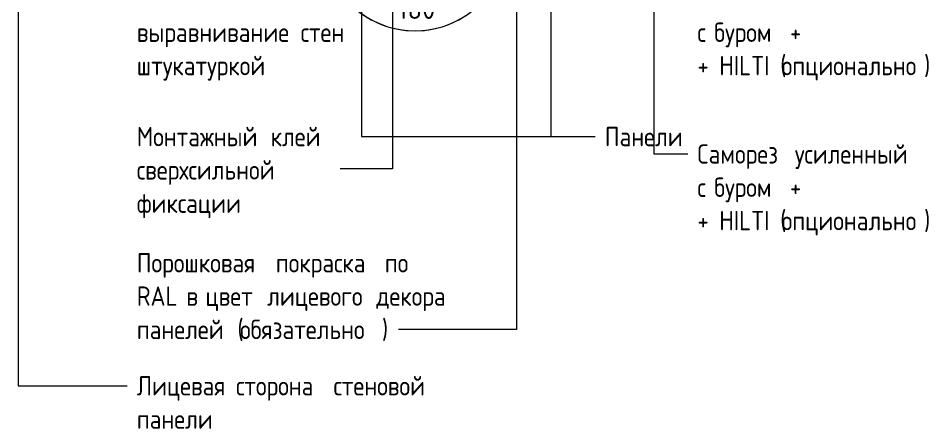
# Model space of a CAD drawing. Header units: millimetres. Extents: x 2518 to 53621, y 2061 to 18648.
# Drawn here: x 47572 to 52271, y 12448 to 14567 of the extents above; entities that cross this region are included whole.
import ezdxf

# ---------------------------------------------------------------- set-up
doc = ezdxf.new("R2010")
doc.units = ezdxf.units.MM
for name, color, linetype, lineweight in [('A-ANNO-DIMS', 7, 'Continuous', 9), ('A-ANNO-DIMS-50', 7, 'Continuous', 9), ('G-ANNO-TEXT', 7, 'Continuous', 9)]:
    doc.layers.add(name, color=color, linetype=linetype, lineweight=lineweight)
doc.styles.add('GOST Common_10', font='GOST_Common.ttf', dxfattribs={"width": 0.9, "height": 100})
doc.styles.add('ISOCPEUR_1', font='isocpeur.ttf', dxfattribs={"height": 100})
doc.dimstyles.new('ISO-2_0_1_0K__СРЕДНИЙ_2', dxfattribs={"dimscale": 304.8, "dimtxt": 99.598118, "dimasz": 0.246063, "dimexe": 0.393701, "dimexo": 0.246063, "dimgap": 0.164042, "dimtad": 1, "dimdec": 3, "dimrnd": 0.001, "dimdsep": 46, "dimtxsty": 'ISOCPEUR_1', "dimblk1": 'OBLIQUE', "dimblk2": 'OBLIQUE', "dimsah": 1, "dimcen": 0.09, "dimdle": 0.393701, "dimadec": 0, "dimazin": 0, "dimtfac": 1, "dimtdec": 4, "dimtix": 1, "dimtmove": 2, "dimatfit": 3, "dimfxl": 1, "dimtvp": 1, "dimtolj": 1, "dimtzin": 0, "dimarcsym": 2})

# ---------------------------------------------------------------- blocks, each defined once
blk = doc.blocks.new('DIMBLOCK47-Узел 10')
at = {"layer": 'A-ANNO-DIMS-50', "lineweight": 30}
for p, q in [((49145.7, 14976.3), (49108.2, 15013.8)), ((50094.1, 14976.3), (50056.6, 15013.8)), ((49145.7, 14976.3), (49183.2, 14938.8)), ((50094.1, 14976.3), (50131.6, 14938.8))]:
    blk.add_line(p, q, dxfattribs=at)
at = {"layer": 'A-ANNO-DIMS-50'}
for p, q in [((49145.7, 14976.3), (48980.7, 14976.3)), ((49145.7, 14976.3), (49145.7, 14976.3)), ((49145.7, 14976.3), (49265.7, 14976.3)), ((50094.1, 14976.3), (49974.1, 14976.3)), ((50094.1, 14976.3), (50259.1, 14976.3))]:
    blk.add_line(p, q, dxfattribs=at)
for start, end in [(165.5014, 14.4986), (180, 360)]:
    blk.add_arc((49619.9, 14976.3), 474.2, start, end, dxfattribs=at)
at = {"layer": 'A-ANNO-DIMS-50', "color": 0, "insert": (49530.2, 14663.6), "char_height": 100, "width": 301.093, "attachment_point": 1, "line_spacing_factor": 1.149209, "style": 'ISOCPEUR_1'}
blk.add_mtext('180°', dxfattribs=at)
blk = doc.blocks.new('_Oblique')
at = {"color": 0, "linetype": 'ByBlock', "lineweight": -2}
blk.add_line((-0.5, -0.5), (0.5, 0.5), dxfattribs=at)

msp = doc.modelspace()

# ---------------------------------------------------------------- linework, layer by layer
at = {"layer": 'G-ANNO-TEXT'}
for p, q in [((50143.3554, 15665.796), (50143.3554, 12960.7783)), ((49503.8306, 15563.2912), (49503.8306, 13790.3605)), ((50851.1841, 15347.9919), (50851.1841, 13866.5186)), ((49343.4309, 15157.1221), (49343.4309, 13956.147)), ((50320.6033, 15145.5653), (50320.6033, 13956.147)), ((47571.702, 14996.8026), (47571.702, 12669.8362)), ((49343.4309, 13956.147), (50548.8267, 13956.147)), ((50320.6033, 13956.147), (50548.8267, 13956.147)), ((50851.1841, 13866.5186), (51026.7711, 13866.5186)), ((49503.8306, 13790.3605), (49233.3894, 13790.3605)), ((49892.7111, 12960.7783), (49534.4678, 12960.7783)), ((50143.3554, 12960.7783), (49892.7111, 12960.7783)), ((47571.702, 12669.8362), (48133.71, 12669.8362))]:
    msp.add_line(p, q, dxfattribs=at)

# ---------------------------------------------------------------- texts
at = {"layer": 'G-ANNO-TEXT', "char_height": 100, "attachment_point": 1, "style": 'GOST Common_10'}
for s, insert, width in [('\\fGOST Common|b0|i0|c204|p34|;\\W.9; ', (48996.3116, 14544.5394), 39.683531), ('\\fGOST Common|b0|i0|c204|p34|;\\W.9; ', (49293.9678, 14544.5394), 39.683531), ('\\fGOST Common|b0|i0|c204|p34|;\\W.9; ', (51130.3492, 14544.5394), 39.683531), ('буром', (51163.0914, 14544.5394), 407.658094), ('выравнивание', (48183.71, 14544.5394), 984.873094), ('стен', (49029.0538, 14544.5394), 321.075844), ('\\fGOST Common|b0|i0|c204|p34|;\\W.9;с', (51076.7711, 14544.5394), 64.936688), (' +', (51499.443, 14544.5394), 119.050594), ('+ HILTI (', (51076.7711, 14372.5602), 526.708688), ('\\fGOST Common|b0|i0|c204|p34|;\\W.9;)', (52246.5602, 14372.5602), 43.291125), ('штукатуркой', (48183.71, 14372.5602), 937.974375), ('опционально', (51511.3492, 14372.5602), 891.075656), ('Монтажный', (48183.71, 14006.147), 797.278219), ('\\fGOST Common|b0|i0|c204|p34|;\\W.9; ', (48841.5303, 14006.147), 39.683531), ('клей', (48874.2725, 14006.147), 313.860656), ('Панели', (50598.8267, 14006.147), 494.240344), ('Саморез', (51076.7711, 13916.5186), 569.999813), ('\\fGOST Common|b0|i0|c204|p34|;\\W.9; ', (51547.068, 13916.5186), 39.683531), ('усиленный', (51579.8102, 13916.5186), 707.088375), ('сверхсильной', (48183.71, 13834.1678), 919.936406), ('\\fGOST Common|b0|i0|c204|p34|;\\W.9; ', (48942.7335, 13834.1678), 39.683531), ('\\fGOST Common|b0|i0|c204|p34|;\\W.9; ', (51130.3492, 13744.5394), 39.683531), ('буром', (51163.0914, 13744.5394), 407.658094), ('\\fGOST Common|b0|i0|c204|p34|;\\W.9;с', (51076.7711, 13744.5394), 64.936688), (' +', (51499.443, 13744.5394), 119.050594), ('фиксации', (48183.71, 13662.1886), 660.189656), ('+ HILTI (', (51076.7711, 13572.5602), 526.708688), ('\\fGOST Common|b0|i0|c204|p34|;\\W.9;)', (52246.5602, 13572.5602), 43.291125), ('опционально', (51511.3492, 13572.5602), 891.075656), ('Порошковая', (48183.71, 13354.7366), 829.746562), ('\\fGOST Common|b0|i0|c204|p34|;\\W.9; ', (48868.3194, 13354.7366), 39.683531), ('\\fGOST Common|b0|i0|c204|p34|;\\W.9; ', (49430.8897, 13354.7366), 39.683531), ('\\fGOST Common|b0|i0|c204|p34|;\\W.9; ', (49594.6007, 13354.7366), 39.683531), ('покраска', (48901.0616, 13354.7366), 642.151687), ('по', (49463.6319, 13354.7366), 158.734125), ('RAL ', (48183.71, 13182.7574), 310.253062), ('\\fGOST Common|b0|i0|c204|p34|;\\W.9; ', (48505.1788, 13182.7574), 39.683531), ('\\fGOST Common|b0|i0|c204|p34|;\\W.9; ', (48823.671, 13182.7574), 39.683531), ('\\fGOST Common|b0|i0|c204|p34|;\\W.9; ', (49386.2413, 13182.7574), 39.683531), ('\\fGOST Common|b0|i0|c204|p34|;\\W.9;в', (48439.6944, 13182.7574), 79.367063), ('цвет', (48537.921, 13182.7574), 346.329), ('лицевого', (48856.4132, 13182.7574), 642.151688), ('декора', (49418.9835, 13182.7574), 487.025156), (' (', (48648.0538, 13010.7783), 82.974656), ('\\fGOST Common|b0|i0|c204|p34|;\\W.9;)', (49448.7491, 13010.7783), 43.291125), ('панелей', (48183.71, 13010.7783), 562.784625), ('обязательно', (48716.5147, 13010.7783), 887.468062), ('Лицевая', (48183.71, 12719.8362), 580.822594), ('\\fGOST Common|b0|i0|c204|p34|;\\W.9; ', (48662.9366, 12719.8362), 39.683531), ('сторона', (48695.6788, 12719.8362), 569.999812), ('\\fGOST Common|b0|i0|c204|p34|;\\W.9; ', (49165.9757, 12719.8362), 39.683531), ('стеновой', (49198.7178, 12719.8362), 638.544094), ('\\fGOST Common|b0|i0|c204|p34|;\\W.9; ', (49725.5694, 12719.8362), 39.683531), ('панели', (48183.71, 12547.857), 483.417563)]:
    msp.add_mtext(s, dxfattribs=dict(at, insert=insert, width=width))

# ---------------------------------------------------------------- dimensions: what is measured, and where the dimension line sits
at = {"layer": 'A-ANNO-DIMS'}
dim = msp.add_angular_dim_3p(base=(49382.7647, 14565.5965), center=(49619.8741, 14976.2821), p1=(48905.6553, 14976.2821), p2=(50334.093, 14976.2821), dimstyle='ISO-2_0_1_0K__СРЕДНИЙ_2', override={"dimpost": '<>', "dimfxl": 1428.43761}, dxfattribs=at)
dim.commit()
dim.dimension.update_dxf_attribs({"geometry": 'DIMBLOCK47-Узел 10', "text_midpoint": (49680.7737, 14596.9334), "dimtype": 165})

doc.saveas('drawing.dxf')
